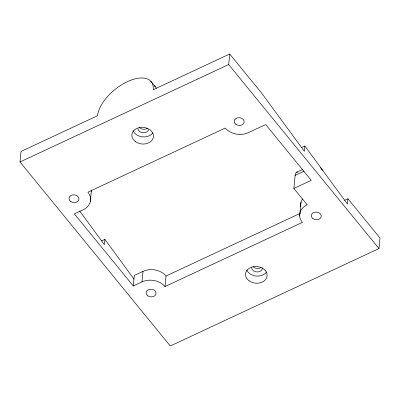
<?xml version="1.0" encoding="UTF-8"?>
<svg xmlns="http://www.w3.org/2000/svg" width="400" height="400" viewBox="0 0 400 400"><rect width="100%" height="100%" fill="white"/><g stroke="black" fill="none" stroke-linecap="round" stroke-linejoin="round"><path stroke-width="0.6" d="M344.68 200.285L347.94 198.76L380 238.015L378.965 248.555L170.285 345.995L20 161.985L21.035 151.445L97.55 115.715A33.305 16.805 -39.2 0 1 127.44 81.64A33.305 16.805 -39.2 0 1 153.195 89.735L229.715 54.005L261.77 93.255L304.34 151.28L304.855 146.01L301.595 147.53M90.265 201.965L91.44 189.945M101.61 240.91L104.87 239.39L104.355 244.66L79.685 211.03M297.85 172.005A13.32 5.16 65 0 0 295.135 175.355L293.85 188.46L307.18 204.78A16.655 12.85 5.6 0 0 302.365 222.41L164.985 286.56A16.655 12.85 5.6 0 0 141.975 281.92L133.28 285.98L134.315 275.44L143.01 271.38A16.655 12.85 5.6 0 1 166.015 276.015L300.005 213.455M141.975 281.92L143.01 271.38M164.985 286.56L166.015 276.015M378.965 248.555L228.68 64.55L229.715 54.005M299.68 215.975L301.04 202.095M347.94 198.76L347.425 204.035L304.855 146.01M20 161.985L228.68 64.55M296.525 172.335L302.695 169.455M295.135 175.355L304.11 171.165M293.85 188.46L311.24 180.34L265.685 124.56L248.295 132.68A16.655 12.85 5.6 0 1 225.29 128.04L87.905 192.19A16.655 12.85 5.6 0 1 83.09 209.82L74.395 213.88L133.28 285.98M150.885 81.33L155.435 86.895M104.87 239.39L133.96 279.04M300.855 206.555A16.655 12.85 5.6 0 1 302.48 198.98M91.53 190.33A16.655 12.85 5.6 0 1 91.295 191.425M148.625 129.625A5.41 4.175 5.6 0 1 142.935 132.715A5.41 4.175 5.6 0 1 137.945 128.58M262.415 267.73A5.41 4.175 5.6 0 1 257.32 271.94A5.41 4.175 5.6 0 1 251.63 267.77M147.375 128.33A5.41 4.175 5.6 0 1 139.43 127.555M261.055 267.52A5.41 4.175 5.6 0 1 253.11 266.74M152.98 132.72A10.825 8.35 5.6 0 1 142.525 136.875A10.825 8.35 5.6 0 1 133.075 130.765M266.66 271.905A10.825 8.35 5.6 0 1 256.205 276.06A10.825 8.35 5.6 0 1 246.755 269.955M154.205 85.775A33.305 16.805 -39.2 0 1 156.42 88.22M320.625 167.71A13.32 5.16 65 0 1 322.48 170.305M70.67 201.435A4.995 3.855 5.6 0 0 78.875 199.67A4.995 3.855 5.6 0 0 72.44 194.955A4.995 3.855 5.6 0 0 70.67 201.435M312.95 218.665A4.995 3.855 5.6 0 0 321.155 216.9A4.995 3.855 5.6 0 0 314.72 212.185A4.995 3.855 5.6 0 0 312.95 218.665M135.44 141.63A10.825 8.35 5.6 0 0 153.215 137.81A10.825 8.35 5.6 0 0 139.275 127.595A10.825 8.35 5.6 0 0 135.44 141.63M249.12 280.815A10.825 8.35 5.6 0 0 266.9 277A10.825 8.35 5.6 0 0 252.955 266.78A10.825 8.35 5.6 0 0 249.12 280.815M147.745 295.8A4.995 3.855 5.6 0 0 155.95 294.04A4.995 3.855 5.6 0 0 149.515 289.325A4.995 3.855 5.6 0 0 147.745 295.8M235.875 124.295A4.995 3.855 5.6 0 0 244.08 122.53A4.995 3.855 5.6 0 0 237.645 117.815A4.995 3.855 5.6 0 0 235.875 124.295"/></g></svg>
